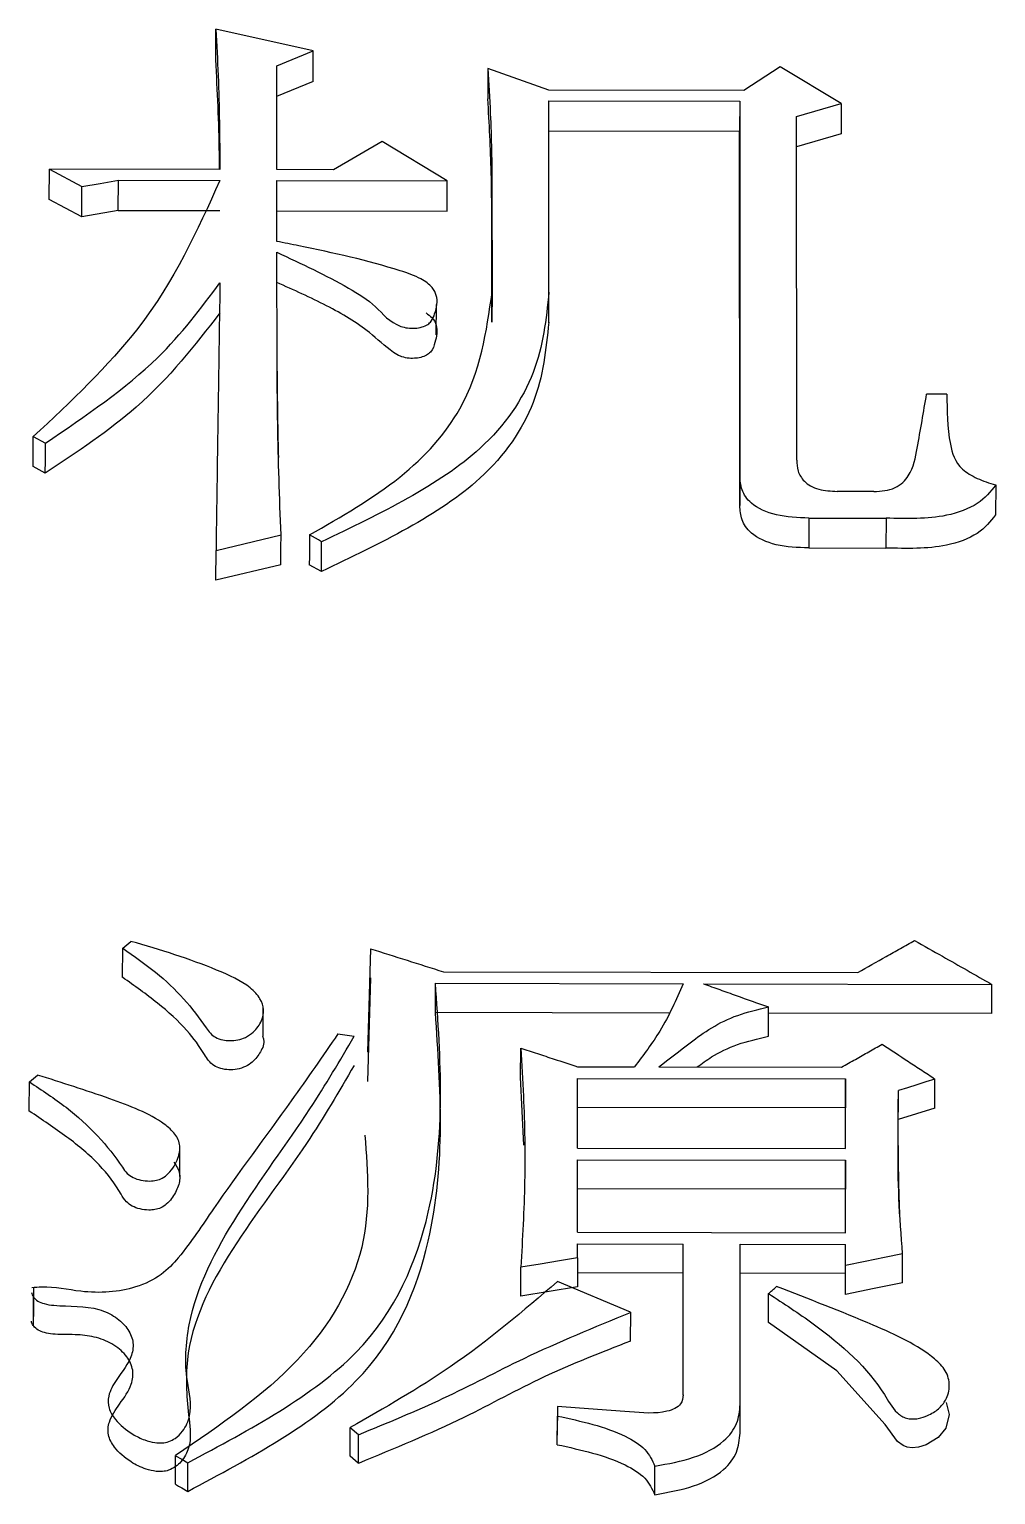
# Model space of a CAD drawing. Header units: millimetres. Extents: x 2320 to 4000, y 933 to 2121.
# Drawn here: x 2691.118 to 2693.692, y 1938.785 to 1942.689 of the extents above; entities that cross this region are included whole.
import ezdxf

# ---------------------------------------------------------------- set-up
doc = ezdxf.new("R2010")
doc.units = ezdxf.units.MM

msp = doc.modelspace()

# ---------------------------------------------------------------- linework, layer by layer
at = {"color": 7, "linetype": 'Continuous', "lineweight": 25}
for p, q in [((2691.8743, 1942.6311), (2691.6147, 1942.6887)), ((2691.777, 1942.5912), (2691.8743, 1942.6311)), ((2691.7771, 1942.315), (2691.777, 1942.5912)), ((2692.3395, 1942.5844), (2692.3392, 1942.5033)), ((2692.5018, 1942.5267), (2692.3395, 1942.5844)), ((2693.1183, 1942.5887), (2693.021, 1942.5258)), ((2693.2806, 1942.4908), (2693.1183, 1942.5887)), ((2691.8741, 1942.5499), (2691.7767, 1942.5101)), ((2693.021, 1942.5258), (2692.5018, 1942.5267)), ((2692.5018, 1942.498), (2693.0102, 1942.4971)), ((2692.502, 1941.9885), (2692.5018, 1942.498)), ((2693.0102, 1942.4971), (2693.0099, 1942.4161)), ((2693.0102, 1942.4971), (2693.0106, 1941.4998)), ((2693.1616, 1942.4566), (2693.2806, 1942.4908)), ((2693.1621, 1941.5409), (2693.1616, 1942.4566)), ((2693.0099, 1942.4161), (2692.5015, 1942.4171)), ((2693.0104, 1941.4201), (2693.0099, 1942.4161)), ((2693.2804, 1942.4099), (2693.1614, 1942.3756)), ((2692.0583, 1942.3895), (2691.9285, 1942.3147)), ((2692.2314, 1942.2852), (2692.0583, 1942.3895)), ((2691.1711, 1942.2354), (2691.1713, 1942.3161)), ((2691.1713, 1942.3161), (2691.2579, 1942.2697)), ((2691.6257, 1942.3153), (2691.1713, 1942.3161)), ((2691.355, 1942.2062), (2691.3552, 1942.2869)), ((2691.3552, 1942.2869), (2691.6257, 1942.2863)), ((2691.9285, 1942.3147), (2691.7771, 1942.315)), ((2691.7771, 1942.2861), (2692.2314, 1942.2852)), ((2691.7772, 1942.1238), (2691.7771, 1942.2861)), ((2691.2577, 1942.189), (2691.2579, 1942.2697)), ((2692.3504, 1942.2677), (2692.3502, 1942.187)), ((2692.3504, 1942.2676), (2692.3506, 1941.9887)), ((2691.2577, 1942.189), (2691.1711, 1942.2354)), ((2691.355, 1942.2062), (2691.2577, 1942.189)), ((2691.355, 1942.2062), (2691.6254, 1942.2057)), ((2691.7772, 1942.2054), (2692.2312, 1942.2045)), ((2692.3503, 1941.9084), (2692.3502, 1942.187)), ((2692.3506, 1941.9887), (2692.3503, 1941.9084)), ((2692.5018, 1941.9071), (2692.502, 1941.9879)), ((2692.202, 1941.8745), (2692.2022, 1941.9556)), ((2693.5622, 1941.7171), (2693.5081, 1941.7172)), ((2691.1282, 1941.5239), (2691.1284, 1941.6037)), ((2691.1284, 1941.6037), (2691.1608, 1941.586)), ((2691.1606, 1941.5062), (2691.1282, 1941.5239)), ((2693.0106, 1941.4998), (2693.0104, 1941.4201)), ((2693.6921, 1941.4749), (2693.6919, 1941.3953)), ((2693.3676, 1941.4577), (2693.2703, 1941.4579)), ((2693.1946, 1941.3869), (2693.1943, 1941.3073)), ((2693.1946, 1941.3869), (2693.4001, 1941.3865)), ((2693.4001, 1941.3865), (2693.3999, 1941.307)), ((2691.6153, 1941.3006), (2691.7884, 1941.3419)), ((2693.1943, 1941.3073), (2693.3999, 1941.307)), ((2691.615, 1941.2212), (2691.6153, 1941.3006)), ((2691.7881, 1941.2625), (2691.615, 1941.2212)), ((2691.8963, 1941.2445), (2691.8638, 1941.2623)), ((2691.3666, 1940.163), (2691.3669, 1940.241)), ((2692.0267, 1940.2397), (2692.0186, 1939.9638)), ((2692.2214, 1940.1781), (2693.3248, 1940.1761)), ((2692.0265, 1940.1617), (2692.0184, 1939.8863)), ((2692.1996, 1940.0696), (2692.1998, 1940.1475)), ((2692.1998, 1940.1475), (2692.8596, 1940.1463)), ((2692.9137, 1940.1462), (2693.6818, 1940.1447)), ((2691.7407, 1940.0064), (2691.741, 1940.0851)), ((2692.8212, 1940.0684), (2692.1996, 1940.0696)), ((2693.0866, 1940.0066), (2693.0869, 1940.0844)), ((2693.6815, 1940.0668), (2693.0868, 1940.0679)), ((2691.9402, 1940.0127), (2691.9835, 1940.0064)), ((2692.4268, 1939.8971), (2692.427, 1939.9748)), ((2692.4351, 1939.7163), (2692.4268, 1939.8971)), ((2692.5785, 1939.9252), (2692.7299, 1939.9249)), ((2692.7948, 1939.9248), (2693.2816, 1939.9239)), ((2691.118, 1939.8071), (2691.1182, 1939.8847)), ((2692.5785, 1939.8943), (2693.2924, 1939.893)), ((2692.5785, 1939.7085), (2692.5785, 1939.8943)), ((2693.2924, 1939.893), (2693.2922, 1939.8154)), ((2693.2925, 1939.7072), (2693.2924, 1939.893)), ((2693.4329, 1939.8308), (2693.433, 1939.8618)), ((2693.2922, 1939.8154), (2692.5782, 1939.8167)), ((2693.2922, 1939.7072), (2693.2922, 1939.8154)), ((2691.5188, 1939.6327), (2691.5191, 1939.7108)), ((2692.5785, 1939.7085), (2693.2925, 1939.7072)), ((2692.5785, 1939.6775), (2693.2925, 1939.6762)), ((2692.5786, 1939.4845), (2692.5785, 1939.6775)), ((2693.2925, 1939.6762), (2693.2922, 1939.5989)), ((2693.2925, 1939.4832), (2693.2925, 1939.6762)), ((2693.2922, 1939.5989), (2692.5783, 1939.6002)), ((2693.2922, 1939.4832), (2693.2922, 1939.5989)), ((2692.5786, 1939.4845), (2693.2925, 1939.4832)), ((2692.5786, 1939.4533), (2692.8598, 1939.4527)), ((2692.5786, 1939.4158), (2692.5786, 1939.4533)), ((2692.8596, 1939.3757), (2692.8598, 1939.4527)), ((2692.8599, 1939.051), (2692.8598, 1939.4527)), ((2693.0113, 1939.4525), (2693.2925, 1939.4519)), ((2693.0114, 1939.0255), (2693.0113, 1939.4525)), ((2693.2925, 1939.3957), (2693.2925, 1939.4519)), ((2692.4269, 1939.3141), (2692.4272, 1939.391)), ((2692.5786, 1939.4158), (2692.5783, 1939.3388)), ((2693.2923, 1939.3188), (2693.2925, 1939.3957)), ((2692.7192, 1939.2715), (2692.5247, 1939.3532)), ((2692.8596, 1939.3757), (2692.5783, 1939.3763)), ((2692.8596, 1939.0501), (2692.8596, 1939.3757)), ((2693.2923, 1939.3749), (2693.011, 1939.3755)), ((2693.2923, 1939.3188), (2693.2923, 1939.3749)), ((2691.1291, 1939.3368), (2691.1288, 1939.26)), ((2691.1288, 1939.2352), (2691.1291, 1939.312)), ((2692.7198, 1939.1944), (2692.7201, 1939.2711)), ((2692.5246, 1939.0201), (2692.5243, 1938.9437)), ((2692.5246, 1939.0201), (2692.5246, 1938.9949)), ((2693.0111, 1938.9491), (2693.0114, 1939.0255)), ((2691.9727, 1938.8879), (2691.9729, 1938.9643)), ((2691.9729, 1938.9643), (2691.9945, 1938.9453)), ((2692.5243, 1938.9185), (2692.5246, 1938.9949)), ((2691.9946, 1938.8687), (2691.9948, 1938.945)), ((2692.5243, 1938.9185), (2692.5243, 1938.9437)), ((2691.5075, 1938.813), (2691.5078, 1938.8893)), ((2691.9943, 1938.8689), (2691.9727, 1938.8879)), ((2691.5399, 1938.794), (2691.5402, 1938.8702)), ((2692.784, 1938.7853), (2692.7842, 1938.8615))]:
    msp.add_line(p, q, dxfattribs=at)
at = {"color": 7, "linetype": 'Continuous', "lineweight": 25, "flags": 128}
for points in [[(2691.6144, 1942.6075), (2691.6145, 1942.653), (2691.6147, 1942.6887)], [(2691.8741, 1942.5499), (2691.8742, 1942.5954), (2691.8743, 1942.6311)], [(2693.2806, 1942.4908), (2693.2805, 1942.4455), (2693.2804, 1942.4099)], [(2691.2579, 1942.2697), (2691.3066, 1942.2783), (2691.3552, 1942.2869)], [(2692.2312, 1942.2045), (2692.2313, 1942.2497), (2692.2314, 1942.2852)], [(2691.1606, 1941.5062), (2691.1607, 1941.5411), (2691.1608, 1941.5636), (2691.1608, 1941.586)], [(2691.7881, 1941.2625), (2691.7882, 1941.307), (2691.7884, 1941.3419)], [(2691.8641, 1941.3418), (2691.864, 1941.307), (2691.8639, 1941.2847), (2691.8638, 1941.2623)], [(2691.8965, 1941.3239), (2691.8884, 1941.3284), (2691.8803, 1941.3329), (2691.8722, 1941.3373), (2691.8641, 1941.3418)], [(2691.8963, 1941.2445), (2691.8964, 1941.2792), (2691.8965, 1941.3016), (2691.8965, 1941.3239)], [(2691.3669, 1940.241), (2691.3777, 1940.2501), (2691.3885, 1940.2593)], [(2693.6815, 1940.0668), (2693.6817, 1940.1105), (2693.6818, 1940.1447)], [(2691.1182, 1939.8847), (2691.129, 1939.8939), (2691.1398, 1939.9032)], [(2693.5304, 1939.8925), (2693.5061, 1939.8849), (2693.4817, 1939.8772), (2693.4574, 1939.8695), (2693.433, 1939.8618)], [(2693.5301, 1939.815), (2693.5303, 1939.8584), (2693.5304, 1939.8925)], [(2693.5301, 1939.815), (2693.4815, 1939.7996), (2693.4328, 1939.7843)], [(2693.2923, 1939.3749), (2693.2924, 1939.4181), (2693.2925, 1939.4519)], [(2692.5786, 1939.4158), (2692.5302, 1939.4079), (2692.4787, 1939.3995), (2692.4272, 1939.391)], [(2693.444, 1939.4267), (2693.3964, 1939.4169), (2693.3445, 1939.4063), (2693.2925, 1939.3957)], [(2693.4437, 1939.3497), (2693.4439, 1939.3928), (2693.444, 1939.4267)], [(2692.5783, 1939.3388), (2692.5026, 1939.3265), (2692.4269, 1939.3141)], [(2693.0868, 1939.2441), (2693.0869, 1939.2722), (2693.087, 1939.2966), (2693.087, 1939.321)], [(2693.4437, 1939.3497), (2693.368, 1939.3342), (2693.2923, 1939.3188)], [(2693.5604, 1939.031), (2693.5681, 1938.9986), (2693.5593, 1938.9627), (2693.5392, 1938.9375), (2693.5067, 1938.9182), (2693.4863, 1938.9121), (2693.4695, 1938.9105), (2693.4567, 1938.912), (2693.4454, 1938.9162), (2693.4304, 1938.9268), (2693.3973, 1938.9721), (2693.269, 1939.1151), (2693.0868, 1939.2441), (2693.0868, 1939.2441)], [(2691.5078, 1938.8892), (2691.524, 1938.8797), (2691.5402, 1938.8702)], [(2691.5075, 1938.813), (2691.5157, 1938.8081), (2691.524, 1938.8033), (2691.5399, 1938.794)]]:
    msp.add_lwpolyline(points, dxfattribs=at)
at = {"color": 7, "linetype": 'Continuous', "lineweight": 25}
for points, knots in [([(2691.6147, 1942.6887), (2691.617, 1942.6478), (2691.6217, 1942.5653), (2691.6247, 1942.4408), (2691.6253, 1942.3571), (2691.6257, 1942.3153)], [0, 0, 0, 0, 0.3308169, 0.6653894, 1, 1, 1, 1]), ([(2691.6246, 1942.3153), (2691.6245, 1942.3293), (2691.624, 1942.3853), (2691.6214, 1942.4828), (2691.6168, 1942.5659), (2691.6144, 1942.6075)], [0, 0, 0, 0, 0.143275, 0.571599, 1, 1, 1, 1]), ([(2692.3395, 1942.5844), (2692.3418, 1942.5445), (2692.3462, 1942.472), (2692.3495, 1942.3664), (2692.3501, 1942.3006), (2692.3504, 1942.2676)], [0, 0, 0, 0, 0.3791836, 0.6895692, 1, 1, 1, 1]), ([(2692.3502, 1942.187), (2692.3498, 1942.2268), (2692.3491, 1942.2996), (2692.3451, 1942.405), (2692.3412, 1942.4706), (2692.3392, 1942.5033)], [0, 0, 0, 0, 0.375918, 0.687936, 1, 1, 1, 1]), ([(2691.6257, 1942.2863), (2691.565, 1942.152), (2691.4561, 1941.9108), (2691.229, 1941.698), (2691.1284, 1941.6037)], [0, 0, 0, 0, 0.556811, 1, 1, 1, 1]), ([(2691.7772, 1942.0947), (2691.8429, 1942.0642), (2691.9378, 1942.0202), (2692.0447, 1941.9527), (2692.0789, 1941.9046), (2692.1255, 1941.8925), (2692.1452, 1941.8919), (2692.1643, 1941.895), (2692.1795, 1941.9019), (2692.1919, 1941.914), (2692.2014, 1941.9402), (2692.2085, 1941.9712), (2692.1913, 1942.0037), (2692.159, 1942.0278), (2692.0402, 1942.0686), (2691.9085, 1942.0971), (2691.7968, 1942.1198), (2691.7772, 1942.1238)], [0, 0, 0, 0, 0.209543, 0.302706, 0.395798, 0.412004, 0.428186, 0.444961, 0.461038, 0.475088, 0.504153, 0.574083, 0.604651, 0.646233, 0.701501, 0.94765, 1, 1, 1, 1]), ([(2691.7884, 1941.3419), (2691.7847, 1941.4413), (2691.7784, 1941.6174), (2691.7781, 1941.8681), (2691.7775, 1942.0191), (2691.7772, 1942.0947)], [0, 0, 0, 0, 0.392543, 0.696266, 1, 1, 1, 1]), ([(2691.1608, 1941.586), (2691.2682, 1941.6592), (2691.4585, 1941.7888), (2691.575, 1941.9453), (2691.6258, 1942.0134)], [0, 0, 0, 0, 0.564151, 1, 1, 1, 1]), ([(2691.6258, 1942.0134), (2691.6245, 1941.9287), (2691.622, 1941.7686), (2691.6186, 1941.5309), (2691.6164, 1941.3774), (2691.6153, 1941.3006)], [0, 0, 0, 0, 0.359303, 0.679648, 1, 1, 1, 1]), ([(2692.175, 1941.9331), (2692.1804, 1941.9292), (2692.1936, 1941.9198), (2692.2073, 1941.8926), (2692.2008, 1941.8612), (2692.1924, 1941.8333), (2692.1765, 1941.82), (2692.1611, 1941.8143), (2692.1433, 1941.8117), (2692.1243, 1941.8125), (2692.104, 1941.8176), (2692.0686, 1941.8406), (2692.017, 1941.8917), (2691.9114, 1941.9548), (2691.8221, 1941.9943), (2691.777, 1942.0143)], [0, 0, 0, 0, 0.034268, 0.082278, 0.186458, 0.246156, 0.270401, 0.294761, 0.317751, 0.343591, 0.370378, 0.404227, 0.551168, 0.773384, 1, 1, 1, 1]), ([(2691.8641, 1941.3418), (2691.9492, 1941.3906), (2692.1174, 1941.4869), (2692.3116, 1941.7088), (2692.3358, 1941.8831), (2692.3506, 1941.9887)], [0, 0, 0, 0, 0.287344, 0.567754, 1, 1, 1, 1]), ([(2692.502, 1941.9885), (2692.4946, 1941.9167), (2692.4797, 1941.7723), (2692.3081, 1941.5207), (2692.0537, 1941.3991), (2691.8965, 1941.3239)], [0, 0, 0, 0, 0.274101, 0.551296, 1, 1, 1, 1]), ([(2691.6255, 1941.9331), (2691.5586, 1941.8467), (2691.4382, 1941.6912), (2691.246, 1941.5631), (2691.1606, 1941.5062)], [0, 0, 0, 0, 0.5553249, 1, 1, 1, 1]), ([(2691.7822, 1941.5481), (2691.7815, 1941.5794), (2691.779, 1941.6911), (2691.7783, 1941.8147), (2691.7778, 1941.9036)], [0, 0, 0, 0, 0.280635, 1, 1, 1, 1]), ([(2692.5018, 1941.9082), (2692.4944, 1941.8365), (2692.4795, 1941.6923), (2692.3078, 1941.4409), (2692.0535, 1941.3195), (2691.8963, 1941.2445)], [0, 0, 0, 0, 0.274008, 0.551158, 1, 1, 1, 1]), ([(2693.3676, 1941.4577), (2693.3775, 1941.4581), (2693.3971, 1941.4588), (2693.4251, 1941.4669), (2693.4463, 1941.4812), (2693.4728, 1941.5161), (2693.4877, 1941.5967), (2693.5, 1941.6694), (2693.5081, 1941.7172)], [0, 0, 0, 0, 0.060271, 0.119774, 0.185648, 0.251104, 0.507362, 1, 1, 1, 1]), ([(2693.5622, 1941.7171), (2693.5624, 1941.6731), (2693.5626, 1941.6062), (2693.5865, 1941.5248), (2693.6416, 1941.4909), (2693.6752, 1941.4803), (2693.6921, 1941.4749)], [0, 0, 0, 0, 0.4923877, 0.7481706, 0.8725672, 1, 1, 1, 1]), ([(2693.1621, 1941.5409), (2693.1626, 1941.5313), (2693.1637, 1941.5119), (2693.1771, 1941.4881), (2693.1978, 1941.4717), (2693.2274, 1941.4602), (2693.2533, 1941.4588), (2693.2703, 1941.4579)], [0, 0, 0, 0, 0.24079, 0.483382, 0.613891, 0.747761, 1, 1, 1, 1]), ([(2693.1946, 1941.3869), (2693.1649, 1941.3879), (2693.107, 1941.39), (2693.0396, 1941.4208), (2693.0136, 1941.4616), (2693.0116, 1941.4871), (2693.0106, 1941.4998)], [0, 0, 0, 0, 0.294497, 0.5757322, 0.789017, 1, 1, 1, 1]), ([(2693.6921, 1941.4749), (2693.6782, 1941.4573), (2693.6501, 1941.4218), (2693.543, 1941.3826), (2693.455, 1941.385), (2693.4001, 1941.3865)], [0, 0, 0, 0, 0.268924, 0.544059, 1, 1, 1, 1]), ([(2693.1943, 1941.3073), (2693.1647, 1941.3084), (2693.1067, 1941.3104), (2693.0394, 1941.3413), (2693.0134, 1941.382), (2693.0114, 1941.4075), (2693.0104, 1941.4201)], [0, 0, 0, 0, 0.29468, 0.575963, 0.789151, 1, 1, 1, 1]), ([(2693.6919, 1941.3953), (2693.678, 1941.3777), (2693.6498, 1941.3422), (2693.5427, 1941.3031), (2693.4547, 1941.3055), (2693.3999, 1941.307)], [0, 0, 0, 0, 0.268765, 0.543897, 1, 1, 1, 1]), ([(2691.3669, 1940.241), (2691.3969, 1940.2201), (2691.4874, 1940.1571), (2691.5577, 1940.0767), (2691.5985, 1940.0148), (2691.6131, 1940.0029), (2691.632, 1939.9965), (2691.6529, 1939.9943), (2691.6743, 1939.9961), (2691.6966, 1940.0036), (2691.72, 1940.0208), (2691.7383, 1940.0462), (2691.7449, 1940.0774), (2691.734, 1940.1079), (2691.6973, 1940.148), (2691.6141, 1940.1854), (2691.5063, 1940.2249), (2691.4279, 1940.2478), (2691.3885, 1940.2593)], [0, 0, 0, 0, 0.117103, 0.353725, 0.376613, 0.395602, 0.414781, 0.431322, 0.450523, 0.470068, 0.496422, 0.543443, 0.584386, 0.625263, 0.671715, 0.773946, 0.886491, 1, 1, 1, 1]), ([(2693.3248, 1940.1761), (2693.35, 1940.1903), (2693.3879, 1940.2117), (2693.4384, 1940.2402), (2693.4636, 1940.2544), (2693.4762, 1940.2616)], [0, 0, 0, 0, 0.4999999, 0.7499999, 1, 1, 1, 1]), ([(2693.4762, 1940.2616), (2693.5009, 1940.2475), (2693.5475, 1940.2211), (2693.6161, 1940.1821), (2693.6599, 1940.1572), (2693.6818, 1940.1447)], [0, 0, 0, 0, 0.360725, 0.680362, 1, 1, 1, 1]), ([(2692.0267, 1940.2397), (2692.0592, 1940.2295), (2692.1241, 1940.2089), (2692.189, 1940.1884), (2692.2214, 1940.1781)], [0, 0, 0, 0, 0.499964, 1, 1, 1, 1]), ([(2691.7389, 1940.0066), (2691.7401, 1940.0037), (2691.7459, 1939.9898), (2691.7353, 1939.9651), (2691.7174, 1939.941), (2691.695, 1939.9253), (2691.6729, 1939.918), (2691.6493, 1939.9166), (2691.6274, 1939.9196), (2691.6077, 1939.9282), (2691.5943, 1939.9419), (2691.5752, 1939.9744), (2691.5363, 1940.0281), (2691.4609, 1940.0964), (2691.3982, 1940.1407), (2691.3667, 1940.163)], [0, 0, 0, 0, 0.020948, 0.099639, 0.170192, 0.207509, 0.245257, 0.277164, 0.310179, 0.342007, 0.379502, 0.420479, 0.58455, 0.790685, 1, 1, 1, 1]), ([(2691.5402, 1938.8702), (2691.7081, 1938.96), (2692.0377, 1939.1364), (2692.2371, 1939.6144), (2692.214, 1939.9454), (2692.1998, 1940.1475)], [0, 0, 0, 0, 0.287943, 0.565415, 1, 1, 1, 1]), ([(2692.8596, 1940.1463), (2692.8411, 1940.1038), (2692.8079, 1940.0278), (2692.7538, 1939.9565), (2692.7299, 1939.9249)], [0, 0, 0, 0, 0.557901, 1, 1, 1, 1]), ([(2692.9137, 1940.1462), (2692.9283, 1940.141), (2692.9573, 1940.1306), (2693.015, 1940.1101), (2693.0582, 1940.0946), (2693.0868, 1940.0844)], [0, 0, 0, 0, 0.251429, 0.502858, 1, 1, 1, 1]), ([(2691.5399, 1938.794), (2691.7078, 1938.8836), (2692.0373, 1939.0597), (2692.2369, 1939.5371), (2692.2137, 1939.8678), (2692.1996, 1940.0696)], [0, 0, 0, 0, 0.288063, 0.56551, 1, 1, 1, 1]), ([(2692.7948, 1939.9248), (2692.8225, 1939.9463), (2692.8682, 1939.9818), (2692.9339, 1940.0305), (2693.0035, 1940.0649), (2693.0589, 1940.0778), (2693.0868, 1940.0844)], [0, 0, 0, 0, 0.334901, 0.5526, 0.773626, 1, 1, 1, 1]), ([(2691.1237, 1939.3242), (2691.1251, 1939.3199), (2691.128, 1939.3114), (2691.1399, 1939.3007), (2691.159, 1939.2926), (2691.2144, 1939.2855), (2691.2863, 1939.2903), (2691.3496, 1939.2592), (2691.3807, 1939.2297), (2691.3969, 1939.1942), (2691.3915, 1939.1454), (2691.3542, 1939.0996), (2691.3269, 1939.0531), (2691.3275, 1939.0154), (2691.3492, 1938.9798), (2691.383, 1938.9507), (2691.4217, 1938.9314), (2691.449, 1938.9239), (2691.4717, 1938.9226), (2691.4909, 1938.9263), (2691.5105, 1938.9369), (2691.5324, 1938.9596), (2691.5553, 1939.0115), (2691.5301, 1939.1074), (2691.5452, 1939.3955), (2691.7968, 1939.689), (2691.9455, 1939.9418), (2691.9835, 1940.0064)], [0, 0, 0, 0, 0.007532, 0.015045, 0.022339, 0.032492, 0.077586, 0.097853, 0.118059, 0.139007, 0.161063, 0.201244, 0.228029, 0.246597, 0.265098, 0.293546, 0.308249, 0.319175, 0.32621, 0.333308, 0.341053, 0.354197, 0.379104, 0.432719, 0.519875, 0.877276, 1, 1, 1, 1]), ([(2691.9402, 1940.0127), (2691.8992, 1939.9532), (2691.7918, 1939.7977), (2691.6426, 1939.6007), (2691.5391, 1939.4427), (2691.4731, 1939.3692), (2691.4067, 1939.3371), (2691.3305, 1939.3226), (2691.2448, 1939.3252), (2691.1773, 1939.3414), (2691.1334, 1939.3371), (2691.1245, 1939.3362)], [0, 0, 0, 0, 0.208324, 0.544786, 0.696319, 0.752997, 0.810434, 0.859924, 0.910792, 0.98187, 1, 1, 1, 1]), ([(2692.8971, 1939.9246), (2692.9095, 1939.9337), (2692.9408, 1939.9567), (2693.0034, 1939.987), (2693.0586, 1940), (2693.0866, 1940.0066)], [0, 0, 0, 0, 0.2452667, 0.6180707, 1, 1, 1, 1]), ([(2693.2816, 1939.9239), (2693.2939, 1939.9309), (2693.3182, 1939.9447), (2693.3542, 1939.9652), (2693.3779, 1939.9786), (2693.3897, 1939.9854)], [0, 0, 0, 0, 0.342692, 0.671346, 1, 1, 1, 1]), ([(2693.3897, 1939.9854), (2693.4132, 1939.9699), (2693.4484, 1939.9467), (2693.4952, 1939.9158), (2693.5187, 1939.9003), (2693.5304, 1939.8925)], [0, 0, 0, 0, 0.5, 0.75, 1, 1, 1, 1]), ([(2692.427, 1939.9748), (2692.4296, 1939.9321), (2692.4368, 1939.8141), (2692.4402, 1939.6197), (2692.4315, 1939.4673), (2692.4272, 1939.391)], [0, 0, 0, 0, 0.221005, 0.610214, 1, 1, 1, 1]), ([(2692.427, 1939.9748), (2692.4418, 1939.97), (2692.4714, 1939.9603), (2692.5219, 1939.9437), (2692.5576, 1939.932), (2692.5785, 1939.9252)], [0, 0, 0, 0, 0.293254, 0.586508, 1, 1, 1, 1]), ([(2691.1182, 1939.8847), (2691.1517, 1939.8627), (2691.2532, 1939.7962), (2691.3325, 1939.7097), (2691.3763, 1939.6416), (2691.3937, 1939.6295), (2691.415, 1939.6225), (2691.4369, 1939.6201), (2691.457, 1939.6221), (2691.4747, 1939.6289), (2691.4979, 1939.6481), (2691.5144, 1939.6778), (2691.5222, 1939.7145), (2691.5085, 1939.7467), (2691.4525, 1939.7954), (2691.322, 1939.8456), (2691.2042, 1939.8828), (2691.1398, 1939.9032)], [0, 0, 0, 0, 0.118687, 0.359196, 0.382948, 0.402077, 0.42122, 0.441112, 0.455767, 0.470497, 0.490907, 0.548406, 0.590663, 0.633125, 0.674263, 0.821876, 1, 1, 1, 1]), ([(2691.9832, 1939.9287), (2691.9429, 1939.8595), (2691.793, 1939.6018), (2691.5181, 1939.2998), (2691.5392, 1939.0144), (2691.5517, 1938.9221), (2691.529, 1938.8793), (2691.5086, 1938.8597), (2691.4916, 1938.8503), (2691.4728, 1938.8466), (2691.452, 1938.8472), (2691.4221, 1938.8544), (2691.3811, 1938.8752), (2691.3457, 1938.9068), (2691.3252, 1938.9444), (2691.3296, 1938.9851), (2691.3593, 1939.0286), (2691.3915, 1939.0728), (2691.3968, 1939.1173), (2691.3802, 1939.1539), (2691.3465, 1939.1849), (2691.2995, 1939.2053), (2691.244, 1939.2131), (2691.1988, 1939.211), (2691.1643, 1939.2149), (2691.1447, 1939.221), (2691.1317, 1939.2306), (2691.1252, 1939.2398), (2691.1239, 1939.2455), (2691.1234, 1939.2473)], [0, 0, 0, 0, 0.131658, 0.489856, 0.580865, 0.625975, 0.648579, 0.657626, 0.666758, 0.672977, 0.679171, 0.689698, 0.708198, 0.736548, 0.756172, 0.775948, 0.80565, 0.838545, 0.86016, 0.881776, 0.903777, 0.924709, 0.94361, 0.966266, 0.975088, 0.982531, 0.99002, 0.996791, 1, 1, 1, 1]), ([(2693.444, 1939.4267), (2693.4403, 1939.476), (2693.433, 1939.5735), (2693.4317, 1939.6946), (2693.4322, 1939.7902), (2693.4328, 1939.838), (2693.433, 1939.8618)], [0, 0, 0, 0, 0.33903, 0.669456, 0.834726, 1, 1, 1, 1]), ([(2693.4369, 1939.5243), (2693.4371, 1939.5244), (2693.4374, 1939.5247), (2693.4358, 1939.5626), (2693.4322, 1939.6758), (2693.4327, 1939.7729), (2693.4329, 1939.8308)], [0, 0, 0, 0, 0.049028, 0.109068, 0.468863, 1, 1, 1, 1]), ([(2691.5031, 1939.6715), (2691.5096, 1939.661), (2691.5222, 1939.6403), (2691.516, 1939.6059), (2691.5017, 1939.5791), (2691.485, 1939.5596), (2691.4698, 1939.5493), (2691.453, 1939.5443), (2691.4338, 1939.543), (2691.4125, 1939.5458), (2691.3912, 1939.5533), (2691.3734, 1939.567), (2691.3512, 1939.6061), (2691.3069, 1939.6671), (2691.2191, 1939.7396), (2691.1518, 1939.7845), (2691.118, 1939.8071)], [0, 0, 0, 0, 0.0680461, 0.1331653, 0.2049742, 0.2404727, 0.2675876, 0.2891711, 0.310682, 0.3411009, 0.371791, 0.4026838, 0.4467497, 0.6225505, 0.8097536, 1, 1, 1, 1]), ([(2692.0121, 1939.7427), (2692.0195, 1939.6431), (2692.0347, 1939.4383), (2691.8582, 1939.1293), (2691.6257, 1938.97), (2691.5078, 1938.8893)], [0, 0, 0, 0, 0.318136, 0.654097, 1, 1, 1, 1]), ([(2692.5247, 1939.3532), (2692.4336, 1939.2749), (2692.2697, 1939.1338), (2692.0643, 1939.0164), (2691.9729, 1938.9643)], [0, 0, 0, 0, 0.55543, 1, 1, 1, 1]), ([(2693.087, 1939.321), (2693.1274, 1939.2946), (2693.2492, 1939.2151), (2693.3688, 1939.1076), (2693.4165, 1939.0143), (2693.4408, 1938.9947), (2693.4539, 1938.9885), (2693.4696, 1938.9863), (2693.4895, 1938.9883), (2693.515, 1938.9968), (2693.5416, 1939.0133), (2693.5634, 1939.0409), (2693.5714, 1939.0762), (2693.5626, 1939.1153), (2693.5011, 1939.1767), (2693.3421, 1939.2496), (2693.1947, 1939.3065), (2693.1087, 1939.3397)], [0, 0, 0, 0, 0.1170235, 0.3535333, 0.40969, 0.4219133, 0.4319578, 0.442101, 0.4536789, 0.4720752, 0.4997704, 0.527463, 0.5683227, 0.6108044, 0.6490141, 0.7951665, 1, 1, 1, 1]), ([(2693.087, 1939.321), (2693.0888, 1939.3225), (2693.0933, 1939.3264), (2693.1005, 1939.3327), (2693.1059, 1939.3374), (2693.1087, 1939.3397)], [0, 0, 0, 0, 0.249837, 0.624946, 1, 1, 1, 1]), ([(2691.9948, 1938.945), (2692.0712, 1938.9764), (2692.2241, 1939.0391), (2692.4512, 1939.1607), (2692.6236, 1939.2315), (2692.7196, 1939.271)], [0, 0, 0, 0, 0.306697, 0.613648, 1, 1, 1, 1]), ([(2692.7193, 1939.1942), (2692.6411, 1939.1638), (2692.4855, 1939.1032), (2692.262, 1938.9787), (2692.0901, 1938.908), (2691.9946, 1938.8687)], [0, 0, 0, 0, 0.309683, 0.616377, 1, 1, 1, 1]), ([(2692.8599, 1939.051), (2692.8591, 1939.0426), (2692.8577, 1939.029), (2692.8385, 1939.0143), (2692.7942, 1938.9992), (2692.6834, 1939.0091), (2692.5877, 1939.0157), (2692.5246, 1939.0201)], [0, 0, 0, 0, 0.100834, 0.16221, 0.226726, 0.489604, 1, 1, 1, 1]), ([(2692.7842, 1938.8615), (2692.8196, 1938.8677), (2692.889, 1938.8799), (2692.9678, 1938.9216), (2693.0069, 1938.9742), (2693.0099, 1939.0085), (2693.0114, 1939.0255)], [0, 0, 0, 0, 0.292672, 0.574648, 0.788772, 1, 1, 1, 1]), ([(2692.5246, 1938.9949), (2692.5882, 1938.981), (2692.676, 1938.9618), (2692.7627, 1938.908), (2692.7771, 1938.8769), (2692.7842, 1938.8615)], [0, 0, 0, 0, 0.572425, 0.789886, 1, 1, 1, 1]), ([(2692.784, 1938.7853), (2692.8193, 1938.7915), (2692.8887, 1938.8036), (2692.9675, 1938.8453), (2693.0066, 1938.8978), (2693.0096, 1938.9321), (2693.0111, 1938.9491)], [0, 0, 0, 0, 0.292833, 0.574851, 0.788896, 1, 1, 1, 1]), ([(2692.5243, 1938.9185), (2692.588, 1938.9046), (2692.6757, 1938.8854), (2692.7624, 1938.8317), (2692.7769, 1938.8006), (2692.784, 1938.7853)], [0, 0, 0, 0, 0.57259, 0.790015, 1, 1, 1, 1])]:
    msp.add_open_spline(points, degree=3, knots=knots, dxfattribs=at)

doc.saveas('drawing.dxf')
